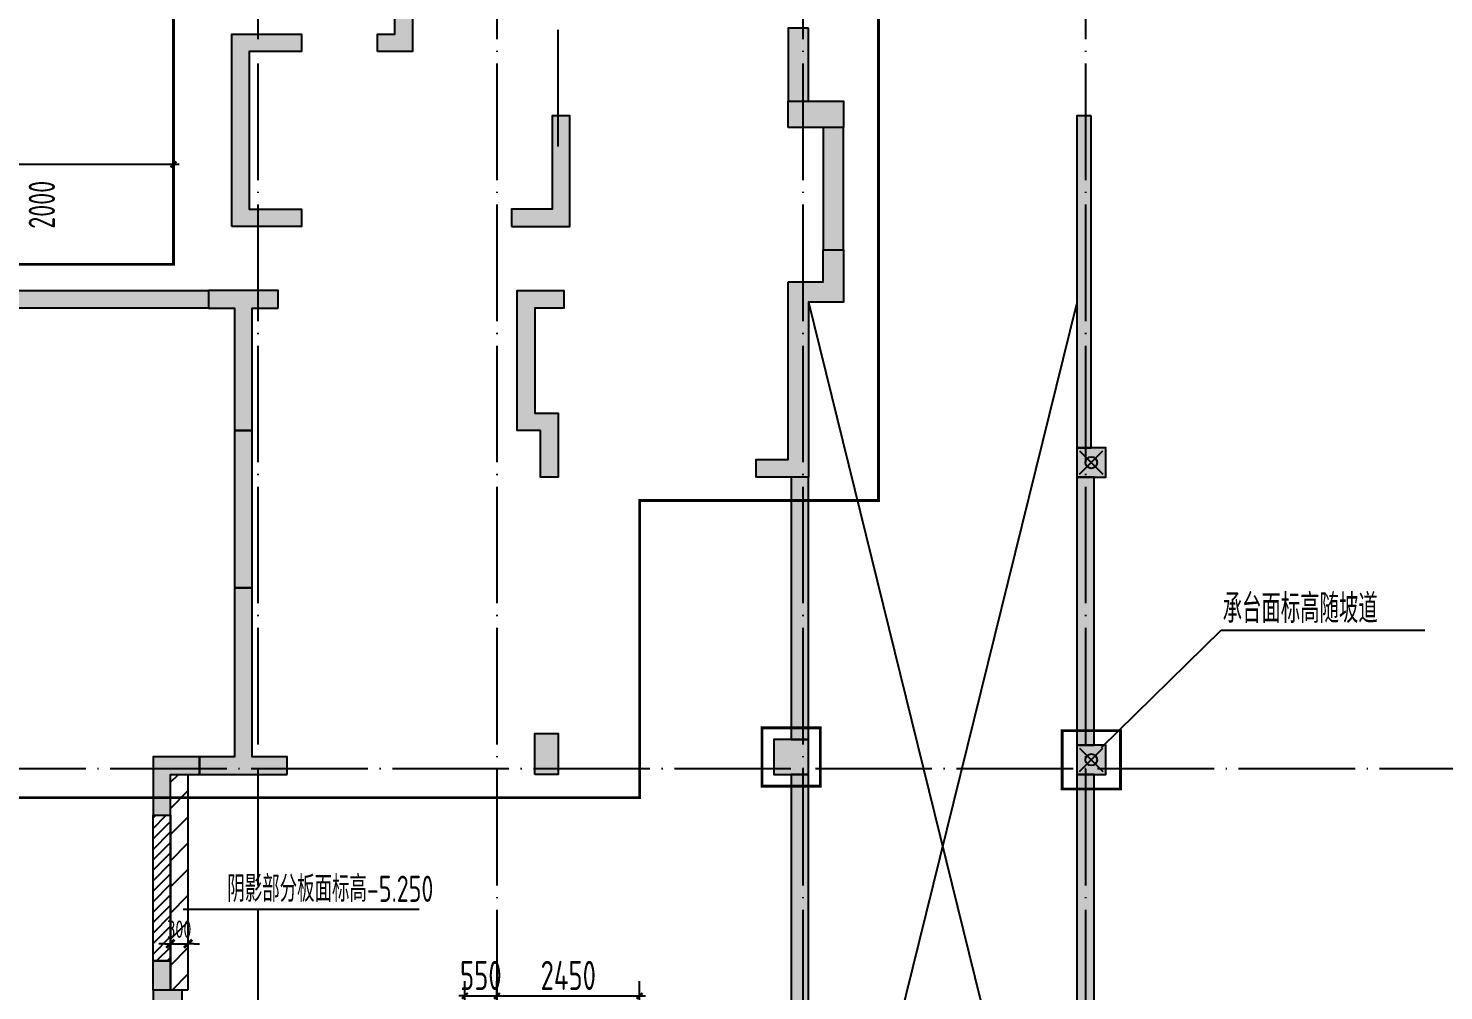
# Model space of a CAD drawing. Extents: x -57409 to 252654, y -8259 to 229119.
# Drawn here: x 194238 to 218525, y 193102 to 209613 of the extents above; entities that cross this region are included whole.
import ezdxf
from ezdxf.enums import TextEntityAlignment as Align

# ---------------------------------------------------------------- set-up
doc = ezdxf.new("R2010")
doc.units = 0
doc.header["$LTSCALE"] = 100
doc.header["$PDMODE"] = 35
doc.header["$PDSIZE"] = 200
doc.linetypes.add('DOTE', pattern=[2.42, 2, -0.2, 0.02, -0.2])
doc.layers.get('0').update_dxf_attribs({"linetype": 'CONTINUOUS'})
doc.layers.get('Defpoints').update_dxf_attribs({"linetype": 'CONTINUOUS'})
for name, color, linetype in [('1508', 2, 'CONTINUOUS'), ('codim', 7, 'CONTINUOUS'), ('COLU', 7, 'CONTINUOUS'), ('colu-主楼', 7, 'CONTINUOUS'), ('CT', 2, 'CONTINUOUS'), ('DIM', 3, 'CONTINUOUS'), ('dote', 253, 'DOTE'), ('fd', 2, 'CONTINUOUS'), ('h填实-主楼', 254, 'CONTINUOUS'), ('h填实-柱墙', 254, 'CONTINUOUS'), ('h斜线-墙', 7, 'CONTINUOUS'), ('MK门框', 6, 'CONTINUOUS'), ('WALL', 3, 'CONTINUOUS'), ('wall-主楼', 2, 'CONTINUOUS'), ('Z-TEXT', 2, 'CONTINUOUS'), ('楼板负筋标注', 94, 'CONTINUOUS')]:
    doc.layers.add(name, color=color, linetype=linetype)
doc.layers.add('重心计算', color=7, linetype='CONTINUOUS', plot=False)
doc.styles.add('Jgcad-DIM', font='tssdeng.shx', dxfattribs={"width": 0.7, "bigfont": 'tssdchn.shx'})
doc.styles.get("Standard").update_dxf_attribs({"font": 'tssdeng.shx', "width": 0.7, "bigfont": 'tssdchn.shx'})
doc.styles.add('TSSD_Dimension', font='tssdeng.shx', dxfattribs={"width": 0.7})
doc.dimstyles.new('TSSD_100_100$0', dxfattribs={"dimtxt": 300, "dimasz": 100, "dimexe": 100, "dimexo": 250, "dimgap": 100, "dimtad": 1, "dimdec": 0, "dimzin": 0, "dimdsep": 46, "dimtxsty": 'TSSD_Dimension', "dimblk": '_tsdbk', "dimblk1": '_tsdbk', "dimblk2": '_tsdbk', "dimsah": 1, "dimcen": 0, "dimdle": 100, "dimclrt": 7, "dimadec": 0, "dimazin": 0, "dimtfac": 1, "dimtdec": 0, "dimtix": 1, "dimtmove": 2, "dimatfit": 3, "dimldrblk": '_tsdbk', "dimfxl": 1, "dimtolj": 1, "dimtzin": 0, "dimarcsym": 0})

# ---------------------------------------------------------------- blocks, each defined once
blk = doc.blocks.new('_ArchTick')
at = {"color": 0, "linetype": 'ByBlock', "const_width": 0.4}
blk.add_lwpolyline([(-0.5, -0.5), (0.5, 0.5)], dxfattribs=at)
blk = doc.blocks.new('*D2629')
at = {"layer": 'codim', "color": 7, "lineweight": -2}
for p, q in [((201728, 192763), (201728, 193263)), ((202278, 192763), (202278, 193263))]:
    blk.add_line(p, q, dxfattribs=at)
at = {"layer": 'codim', "color": 0, "lineweight": -2}
for p, q in [((201728, 193013), (201628, 193013)), ((201728, 193013), (202278, 193013)), ((202278, 193013), (202378, 193013))]:
    blk.add_line(p, q, dxfattribs=at)
at = {"layer": 'Defpoints', "color": 0}
for p in [(202278, 193013), (201728, 192513), (202278, 192513)]:
    blk.add_point(p, dxfattribs=at)
at = {"layer": 'codim', "color": 0, "lineweight": -2, "xscale": 100, "yscale": 100, "zscale": 100}
blk.add_blockref('_ArchTick', (201728, 193013), dxfattribs=at)
at = {"layer": 'codim', "color": 0, "lineweight": -2, "xscale": 100, "yscale": 100, "zscale": 100, "rotation": 180}
blk.add_blockref('_ArchTick', (202278, 193013), dxfattribs=at)
at = {"layer": 'codim', "color": 1, "insert": (202003, 193363), "char_height": 500, "attachment_point": 5, "style": 'Jgcad-DIM'}
blk.add_mtext('\\A1;550', dxfattribs=at)
blk = doc.blocks.new('*D2630')
at = {"layer": 'codim', "color": 7, "lineweight": -2}
for p, q in [((202278, 192763), (202278, 193263)), ((204728, 192763), (204728, 193263))]:
    blk.add_line(p, q, dxfattribs=at)
at = {"layer": 'codim', "color": 0, "lineweight": -2}
blk.add_line((202178, 193013), (204828, 193013), dxfattribs=at)
at = {"layer": 'Defpoints', "color": 0}
for p in [(204728, 193013), (202278, 192513), (204728, 192513)]:
    blk.add_point(p, dxfattribs=at)
at = {"layer": 'codim', "color": 0, "lineweight": -2, "xscale": 100, "yscale": 100, "zscale": 100, "rotation": 180}
blk.add_blockref('_ArchTick', (202278, 193013), dxfattribs=at)
at = {"layer": 'codim', "color": 0, "lineweight": -2, "xscale": 100, "yscale": 100, "zscale": 100}
blk.add_blockref('_ArchTick', (204728, 193013), dxfattribs=at)
at = {"layer": 'codim', "color": 1, "insert": (203503, 193363), "char_height": 500, "attachment_point": 5, "style": 'Jgcad-DIM'}
blk.add_mtext('\\A1;2450', dxfattribs=at)
blk = doc.blocks.new('_tsdbk')
blk.add_line((-1, 0), (0, 0))
at = {"const_width": 0.5}
blk.add_lwpolyline([(-0.7, -0.7), (0.7, 0.7)], dxfattribs=at)
blk = doc.blocks.new('*D2930')
at = {"layer": 'Defpoints', "color": 0}
for p in [(196678, 194163), (196978, 194163), (196978, 193907)]:
    blk.add_point(p, dxfattribs=at)
at = {"layer": 'DIM', "color": 0, "lineweight": -2}
for p, q in [((196578, 193907), (196478, 193907)), ((196678, 193913), (196678, 193807)), ((196678, 193907), (196978, 193907)), ((196978, 193913), (196978, 193807)), ((197078, 193907), (197178, 193907))]:
    blk.add_line(p, q, dxfattribs=at)
at = {"layer": 'DIM', "color": 0, "lineweight": -2, "xscale": 100, "yscale": 100, "zscale": 100}
blk.add_blockref('_tsdbk', (196678, 193907), dxfattribs=at)
at = {"layer": 'DIM', "color": 0, "lineweight": -2, "xscale": 100, "yscale": 100, "zscale": 100, "rotation": 180}
blk.add_blockref('_tsdbk', (196978, 193907), dxfattribs=at)
at = {"layer": 'DIM', "color": 7, "insert": (196828, 194157), "char_height": 300, "attachment_point": 5, "style": 'TSSD_Dimension'}
blk.add_mtext('\\A1;300', dxfattribs=at)
blk = doc.blocks.new('*D2958')
at = {"layer": 'codim', "color": 7, "lineweight": -2}
for p, q in [((196728, 207312), (196728, 207530)), ((187778, 207076), (187778, 207030))]:
    blk.add_line(p, q, dxfattribs=at)
at = {"layer": 'codim', "color": 0, "lineweight": -2}
blk.add_line((187678, 207280), (196828, 207280), dxfattribs=at)
at = {"layer": 'Defpoints', "color": 0}
for p in [(187778, 207326), (196728, 207280), (196728, 207062)]:
    blk.add_point(p, dxfattribs=at)
at = {"layer": 'codim', "color": 0, "lineweight": -2, "xscale": 100, "yscale": 100, "zscale": 100, "rotation": 180}
blk.add_blockref('_ArchTick', (187778, 207280), dxfattribs=at)
at = {"layer": 'codim', "color": 0, "lineweight": -2, "xscale": 100, "yscale": 100, "zscale": 100}
blk.add_blockref('_ArchTick', (196728, 207280), dxfattribs=at)
at = {"layer": 'codim', "color": 1, "insert": (192253, 207630), "char_height": 500, "attachment_point": 5, "style": 'Jgcad-DIM'}
blk.add_mtext('\\A1;\\A1;附加范围', dxfattribs=at)

msp = doc.modelspace()

# ---------------------------------------------------------------- hatches: boundary and pattern name
at = {"layer": 'fd'}
h = msp.add_hatch(dxfattribs=at)
h.set_pattern_fill('ANSI31', color=183, scale=100, style=0)
h.paths.add_polyline_path([(196977.6, 193112.7), (196677.6, 193112.7), (196677.6, 196812.7), (196977.6, 196812.7)])
at = {"layer": 'h填实-主楼'}
for points in [[(200227.6, 209212.7), (200227.6, 209512.7), (200527.6, 209512.7), (200527.6, 211462.7), (201427.6, 211462.7), (201427.6, 211112.7), (200827.6, 211112.7), (200827.6, 209212.7)], [(197727.6, 206212.7), (197727.6, 209512.7), (198927.6, 209512.7), (198927.6, 209212.7), (198027.6, 209212.7), (198027.6, 206512.7), (198927.6, 206512.7), (198927.6, 206212.7)], [(207277.6, 207912.7), (207277.6, 208362.7), (208227.6, 208362.7), (208227.6, 207912.7)], [(202527.6, 206212.7), (203527.6, 206212.7), (203527.6, 208112.7), (203227.6, 208112.7), (203227.6, 206512.7), (202527.6, 206512.7)], [(207277.6, 205262.7), (207877.6, 205262.7), (207877.6, 205812.7), (208227.6, 205812.7), (208227.6, 204912.7), (207627.6, 204912.7), (207627.6, 201912.7), (206727.6, 201912.7), (206727.6, 202212.7), (207277.6, 202212.7)], [(198527.6, 204812.7), (198527.6, 205112.7), (197327.6, 205112.7), (197327.6, 204812.7), (197777.6, 204812.7), (197777.6, 202712.7), (198077.6, 202712.7), (198077.6, 204812.7)], [(203027.6, 202712.7), (202627.6, 202712.7), (202627.6, 205112.7), (203427.6, 205112.7), (203427.6, 204812.7), (202927.6, 204812.7), (202927.6, 203012.7), (203327.6, 203012.7), (203327.6, 201912.7), (203027.6, 201912.7)], [(198677.6, 196812.7), (198677.6, 197112.7), (198077.6, 197112.7), (198077.6, 200012.7), (197777.6, 200012.7), (197777.6, 197112.7), (197177.6, 197112.7), (197177.6, 196812.7)], [(202927.6, 196812.7), (202927.6, 197512.7), (203327.6, 197512.7), (203327.6, 196812.7)], [(207627.6, 196812.7), (207627.6, 197412.7), (207027.6, 197412.7), (207027.6, 196812.7)]]:
    msp.add_hatch(color=256, dxfattribs=at).paths.add_polyline_path(points)
at = {"layer": 'h填实-柱墙'}
for points in [[(207627.6, 209612.7), (207277.6, 209612.7), (207277.6, 208362.7), (207627.6, 208362.7)], [(208227.6, 207912.7), (207877.6, 207912.7), (207877.6, 205812.7), (208227.6, 205812.7)], [(212477.6, 208112.7), (212227.6, 208112.7), (212227.6, 202412.7), (212477.6, 202412.7)], [(193727.6, 205112.7), (197327.6, 205112.7), (197327.6, 204812.7), (193727.6, 204812.7)], [(198077.6, 202712.7), (197777.6, 202712.7), (197777.6, 200012.7), (198077.6, 200012.7)], [(212227.6, 201912.7), (212727.6, 201912.7), (212727.6, 202412.7), (212227.6, 202412.7)], [(207627.6, 201912.7), (207327.6, 201912.7), (207327.6, 197412.7), (207627.6, 197412.7)], [(212527.6, 201912.7), (212227.6, 201912.7), (212227.6, 197312.7), (212527.6, 197312.7)], [(212227.6, 196812.7), (212727.6, 196812.7), (212727.6, 197312.7), (212227.6, 197312.7)], [(196377.6, 196112.7), (196677.6, 196112.7), (196677.6, 196812.7), (197177.6, 196812.7), (197177.6, 197112.7), (196377.6, 197112.7)], [(207627.6, 196812.7), (207327.6, 196812.7), (207327.6, 190812.7), (207627.6, 190812.7)], [(212527.6, 196812.7), (212227.6, 196812.7), (212227.6, 190712.7), (212527.6, 190712.7)], [(196677.6, 193112.7), (196377.6, 193112.7), (196377.6, 193612.7), (196677.6, 193612.7)], [(196377.6, 192612.7), (196877.6, 192612.7), (196877.6, 193112.7), (196377.6, 193112.7)]]:
    msp.add_hatch(color=256, dxfattribs=at).paths.add_polyline_path(points)
at = {"layer": 'h斜线-墙'}
h = msp.add_hatch(dxfattribs=at)
h.set_pattern_fill('ANSI31', color=256, scale=40, style=0)
h.set_pattern_definition([(45, (9856.54, 8286.87), (-89.80256, 89.80256), [])])
h.paths.add_polyline_path([(196377.6, 196112.7), (196677.6, 196112.7), (196677.6, 193612.7), (196377.6, 193612.7)])

# ---------------------------------------------------------------- linework, layer by layer
at = {"layer": '1508', "color": 1, "const_width": 50}
msp.add_lwpolyline([(162727.6, 196412.7), (204727.6, 196412.7), (204727.6, 201512.7), (208827.6, 201512.7), (208827.6, 201512.7), (208827.6, 201512.7), (208827.6, 210912.7), (208827.6, 210912.7), (208827.6, 210912.7), (204027.6, 210912.7), (204027.6, 211712.7), (200427.6, 211712.7), (200427.6, 209812.7), (196727.6, 209812.7), (196727.6, 205562.7), (187977.6, 205562.7), (187977.6, 209612.7), (179477.6, 209612.7), (179477.6, 205562.7), (170727.6, 205562.7)], dxfattribs=at)
at = {"layer": 'COLU'}
for points in [[(212227.6, 201912.7), (212727.6, 201912.7), (212727.6, 202412.7), (212227.6, 202412.7)], [(212227.6, 196812.7), (212727.6, 196812.7), (212727.6, 197312.7), (212227.6, 197312.7)], [(196377.6, 192612.7), (196877.6, 192612.7), (196877.6, 193112.7), (196377.6, 193112.7)]]:
    msp.add_lwpolyline(points, close=True, dxfattribs=at)
at = {"layer": 'colu-主楼'}
for points in [[(207277.6, 207912.7), (207277.6, 208362.7), (208227.6, 208362.7), (208227.6, 207912.7)], [(202927.6, 196812.7), (202927.6, 197512.7), (203327.6, 197512.7), (203327.6, 196812.7)], [(207627.6, 196812.7), (207627.6, 197412.7), (207027.6, 197412.7), (207027.6, 196812.7)]]:
    msp.add_lwpolyline(points, close=True, dxfattribs=at)
at = {"layer": 'CT', "const_width": 50}
msp.add_lwpolyline([(162727.6, 196412.7), (204727.6, 196412.7), (204727.6, 201512.7), (208827.6, 201512.7), (208827.6, 201512.7), (208827.6, 201512.7), (208827.6, 210912.7), (208827.6, 210912.7), (208827.6, 210912.7), (204027.6, 210912.7), (204027.6, 211712.7), (200427.6, 211712.7), (200427.6, 209812.7), (196727.6, 209812.7), (196727.6, 205562.7), (187777.6, 205562.7), (187777.6, 209362.7), (179677.6, 209362.7), (179677.6, 205562.7), (170727.6, 205562.7)], dxfattribs=at)
for points in [[(206827.6, 196612.7), (207827.6, 196612.7), (207827.6, 197612.7), (206827.6, 197612.7)], [(211977.6, 196562.7), (212977.6, 196562.7), (212977.6, 197562.7), (211977.6, 197562.7)]]:
    msp.add_lwpolyline(points, close=True, dxfattribs=at)
at = {"layer": 'dote', "ltscale": 10}
for p, q in [((198177.6, 218687.9), (198177.6, 147362.7)), ((202277.6, 218687.9), (202277.6, 175862.7)), ((207527.6, 218687.9), (207527.6, 175862.7)), ((212377.6, 218687.9), (212377.6, 175612.7)), ((203327.6, 207587.2), (203327.6, 214756.7)), ((154504.3, 196912.7), (220188.2, 196912.7))]:
    msp.add_line(p, q, dxfattribs=at)
at = {"layer": 'fd', "color": 183}
msp.add_line((196896.3, 194502.8), (200944.7, 194502.8), dxfattribs=at)
msp.add_lwpolyline([(196977.6, 193112.7), (196677.6, 193112.7), (196677.6, 196812.7), (196977.6, 196812.7), (196977.6, 193112.7)], dxfattribs=at)
at = {"layer": 'MK门框'}
msp.add_lwpolyline([(196377.6, 196112.7), (196677.6, 196112.7), (196677.6, 193612.7), (196377.6, 193612.7)], close=True, dxfattribs=at)
at = {"layer": 'WALL'}
for points in [[(207627.6, 209612.7), (207277.6, 209612.7), (207277.6, 208362.7), (207627.6, 208362.7)], [(208227.6, 207912.7), (207877.6, 207912.7), (207877.6, 205812.7), (208227.6, 205812.7)], [(212477.6, 208112.7), (212227.6, 208112.7), (212227.6, 202412.7), (212477.6, 202412.7)], [(193727.6, 205112.7), (197327.6, 205112.7), (197327.6, 204812.7), (193727.6, 204812.7)], [(198077.6, 202712.7), (197777.6, 202712.7), (197777.6, 200012.7), (198077.6, 200012.7)], [(207627.6, 201912.7), (207327.6, 201912.7), (207327.6, 197412.7), (207627.6, 197412.7)], [(212527.6, 201912.7), (212227.6, 201912.7), (212227.6, 197312.7), (212527.6, 197312.7)], [(196377.6, 196112.7), (196677.6, 196112.7), (196677.6, 196812.7), (197177.6, 196812.7), (197177.6, 197112.7), (196377.6, 197112.7)], [(207627.6, 196812.7), (207327.6, 196812.7), (207327.6, 190812.7), (207627.6, 190812.7)], [(212527.6, 196812.7), (212227.6, 196812.7), (212227.6, 190712.7), (212527.6, 190712.7)]]:
    msp.add_lwpolyline(points, close=True, dxfattribs=at)
msp.add_lwpolyline([(196677.6, 193112.7), (196377.6, 193112.7), (196377.6, 193612.7), (196677.6, 193612.7), (196677.6, 193112.7)], dxfattribs=at)
at = {"layer": 'wall-主楼'}
for points in [[(200227.6, 209212.7), (200227.6, 209512.7), (200527.6, 209512.7), (200527.6, 211462.7), (201427.6, 211462.7), (201427.6, 211112.7), (200827.6, 211112.7), (200827.6, 209212.7)], [(197727.6, 206212.7), (197727.6, 209512.7), (198927.6, 209512.7), (198927.6, 209212.7), (198027.6, 209212.7), (198027.6, 206512.7), (198927.6, 206512.7), (198927.6, 206212.7)], [(202527.6, 206212.7), (203527.6, 206212.7), (203527.6, 208112.7), (203227.6, 208112.7), (203227.6, 206512.7), (202527.6, 206512.7)], [(207277.6, 205262.7), (207877.6, 205262.7), (207877.6, 205812.7), (208227.6, 205812.7), (208227.6, 204912.7), (207627.6, 204912.7), (207627.6, 201912.7), (206727.6, 201912.7), (206727.6, 202212.7), (207277.6, 202212.7)], [(198527.6, 204812.7), (198527.6, 205112.7), (197327.6, 205112.7), (197327.6, 204812.7), (197777.6, 204812.7), (197777.6, 202712.7), (198077.6, 202712.7), (198077.6, 204812.7)], [(203027.6, 202712.7), (202627.6, 202712.7), (202627.6, 205112.7), (203427.6, 205112.7), (203427.6, 204812.7), (202927.6, 204812.7), (202927.6, 203012.7), (203327.6, 203012.7), (203327.6, 201912.7), (203027.6, 201912.7)], [(198677.6, 196812.7), (198677.6, 197112.7), (198077.6, 197112.7), (198077.6, 200012.7), (197777.6, 200012.7), (197777.6, 197112.7), (197177.6, 197112.7), (197177.6, 196812.7)]]:
    msp.add_lwpolyline(points, close=True, dxfattribs=at)
at = {"layer": 'Z-TEXT'}
for p, q in [((207627.6, 204912.7), (212227.6, 186241.8)), ((207627.7, 186241.8), (212227.6, 204885.1)), ((212651.7, 197276.7), (214703.8, 199284.8)), ((214703.8, 199284.8), (218200.1, 199284.8))]:
    msp.add_line(p, q, dxfattribs=at)
at = {"layer": '重心计算', "color": 5}
for p in [(212477.6, 202162.7), (212477.6, 202162.7), (212477.6, 197062.7), (212477.6, 197062.7)]:
    msp.add_point(p, dxfattribs=at)

# ---------------------------------------------------------------- texts
at = {"layer": 'fd', "color": 183, "width": 0.7}
msp.add_text('阴影部分板面标高-5.250', height=450, dxfattribs=at).set_placement((199421.2, 194625), align=Align.CENTER)
at = {"layer": 'Z-TEXT', "width": 0.7}
msp.add_text('承台面标高随坡道', height=500, dxfattribs=at).set_placement((214732.4, 199408.2))
at = {"layer": '楼板负筋标注', "width": 0.7}
msp.add_text('2000', height=450, rotation=89.90356, dxfattribs=at).set_placement((194694.2, 206173.5))

# ---------------------------------------------------------------- dimensions: what is measured, and where the dimension line sits
at = {"layer": 'codim'}
dim = msp.add_linear_dim(base=(196727.6, 207280.2), p1=(187777.6, 207326.1), p2=(196727.6, 207062.1), text='\\A1;附加范围', dimstyle='TSSD_100_100$0', override={"dimtxt": 500, "dimexe": 250, "dimtxsty": 'Jgcad-DIM', "dimblk": 'ArchTick', "dimblk1": 'ArchTick', "dimblk2": 'ArchTick', "dimclre": 7, "dimclrt": 1, "dimadec": 3}, dxfattribs=at)
dim.commit()
dim.dimension.update_dxf_attribs({"geometry": '*D2958', "text_midpoint": (192252.6, 207630.2)})
for base, p1, p2, picture, middle in [((202277.6, 193012.7), (201727.6, 192512.7), (202277.6, 192512.7), '*D2629', (202002.6, 193362.7)), ((204727.6, 193012.7), (202277.6, 192512.7), (204727.6, 192512.7), '*D2630', (203502.6, 193362.7))]:
    dim = msp.add_linear_dim(base=base, p1=p1, p2=p2, angle=0, dimstyle='TSSD_100_100$0', override={"dimtxt": 500, "dimexe": 250, "dimtxsty": 'Jgcad-DIM', "dimblk": 'ArchTick', "dimblk1": 'ArchTick', "dimblk2": 'ArchTick', "dimclre": 7, "dimclrt": 1, "dimadec": 3}, dxfattribs=at)
    dim.commit()
    dim.dimension.update_dxf_attribs({"geometry": picture, "text_midpoint": middle})
at = {"layer": 'DIM'}
dim = msp.add_linear_dim(base=(196977.6, 193907), p1=(196677.6, 194162.6), p2=(196977.6, 194162.6), dimstyle='TSSD_100_100$0', dxfattribs=at)
dim.commit()
dim.dimension.update_dxf_attribs({"geometry": '*D2930', "text_midpoint": (196827.6, 194157)})

doc.saveas('drawing.dxf')
